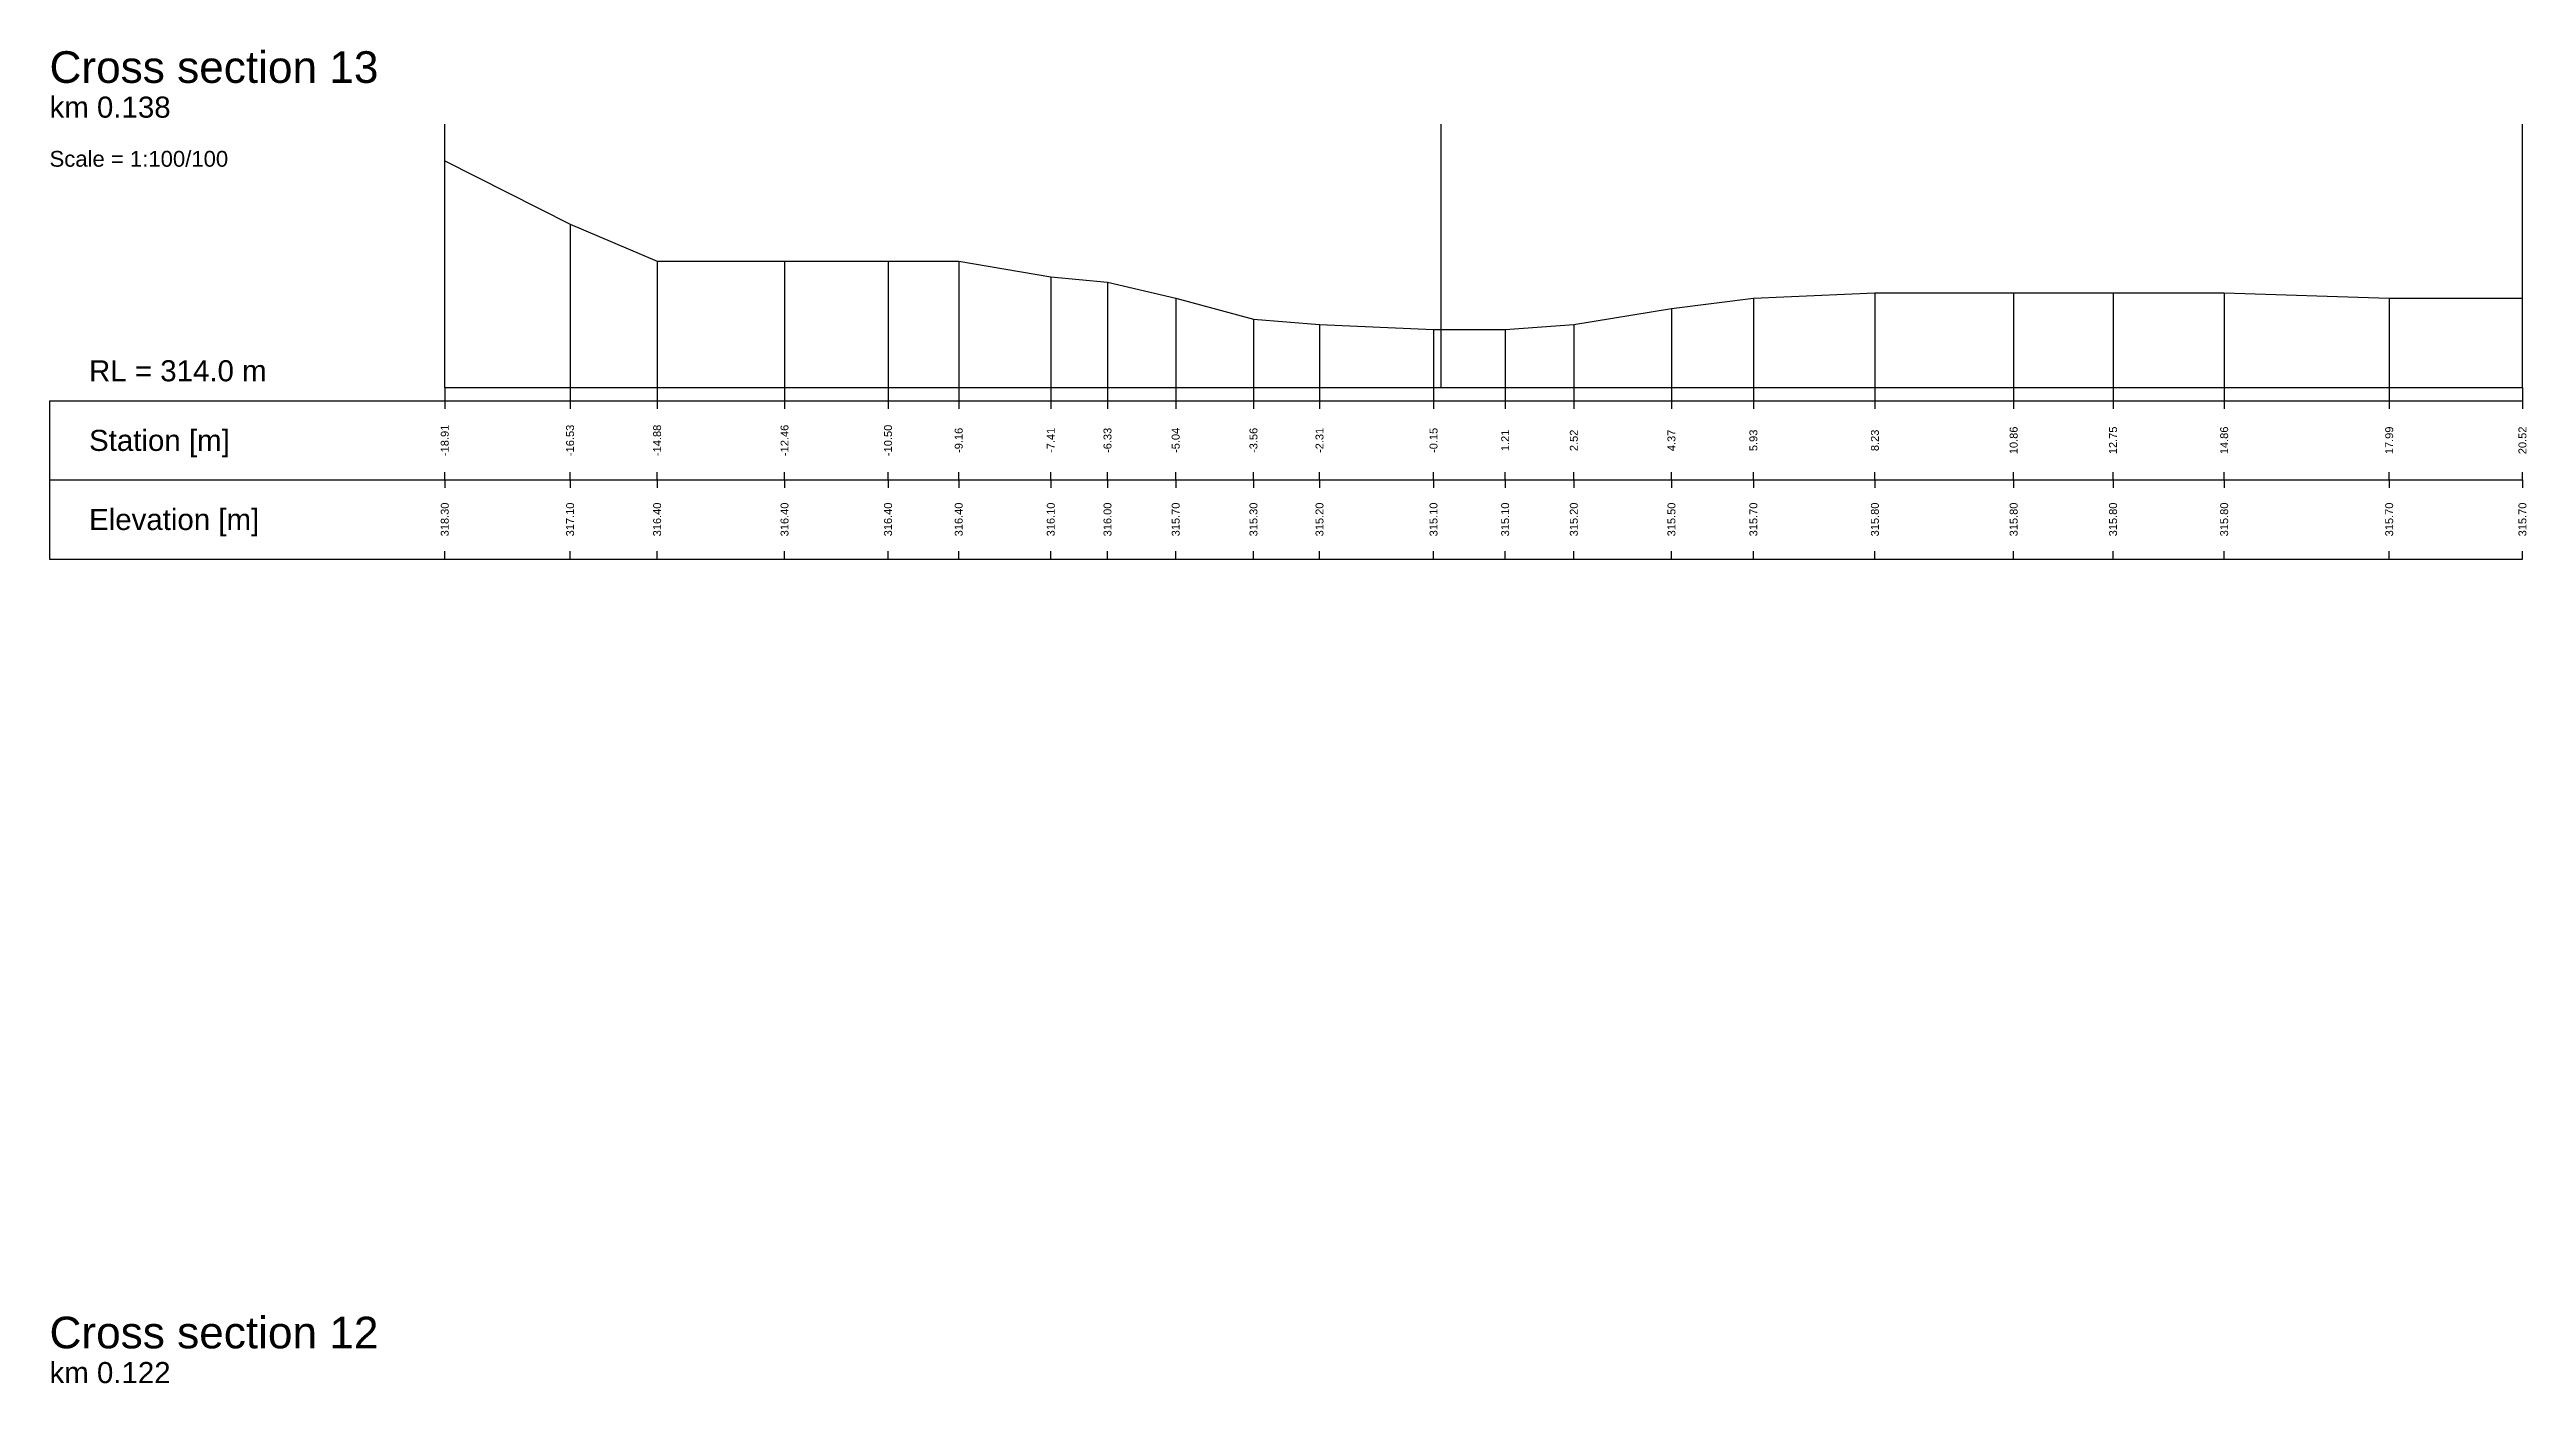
# Model space of a CAD drawing. Header units: millimetres. Extents: x -8 to 40, y -264 to 300.
# Drawn here: x -7.5 to 39.5, y 275.11 to 300.41 of the extents above; entities that cross this region are included whole.
import ezdxf
from ezdxf.enums import TextEntityAlignment as Align

# ---------------------------------------------------------------- set-up
doc = ezdxf.new("R2010")
doc.units = ezdxf.units.MM
doc.styles.get("Standard").update_dxf_attribs({"font": 'arial.ttf'})

msp = doc.modelspace()

# ---------------------------------------------------------------- linework, layer by layer
at = {"layer": 'axis', "color": 1}
msp.add_line((18.909, 294), (18.909, 299), dxfattribs=at)
at = {"layer": 'band'}
for p, q in [((0, 293.75), (0, 293.6)), ((2.378, 293.75), (2.378, 293.6)), ((4.03, 293.75), (4.03, 293.6)), ((6.448, 293.75), (6.448, 293.6)), ((8.412, 293.75), (8.412, 293.6)), ((9.753, 293.75), (9.753, 293.6)), ((11.5, 293.75), (11.5, 293.6)), ((12.577, 293.75), (12.577, 293.6)), ((13.871, 293.75), (13.871, 293.6)), ((15.347, 293.75), (15.347, 293.6)), ((16.6, 293.75), (16.6, 293.6)), ((18.764, 293.75), (18.764, 293.6)), ((20.123, 293.75), (20.123, 293.6)), ((21.426, 293.75), (21.426, 293.6)), ((23.279, 293.75), (23.279, 293.6)), ((24.834, 293.75), (24.834, 293.6)), ((27.14, 293.75), (27.14, 293.6)), ((29.773, 293.75), (29.773, 293.6)), ((31.659, 293.75), (31.659, 293.6)), ((33.768, 293.75), (33.768, 293.6)), ((36.9, 293.75), (36.9, 293.6)), ((39.428, 293.75), (39.428, 293.6)), ((0, 292.25), (0, 292.4)), ((2.378, 292.25), (2.378, 292.4)), ((4.03, 292.25), (4.03, 292.4)), ((6.448, 292.25), (6.448, 292.4)), ((8.412, 292.25), (8.412, 292.4)), ((9.753, 292.25), (9.753, 292.4)), ((11.5, 292.25), (11.5, 292.4)), ((12.577, 292.25), (12.577, 292.4)), ((13.871, 292.25), (13.871, 292.4)), ((15.347, 292.25), (15.347, 292.4)), ((16.6, 292.25), (16.6, 292.4)), ((18.764, 292.25), (18.764, 292.4)), ((20.123, 292.25), (20.123, 292.4)), ((21.426, 292.25), (21.426, 292.4)), ((23.279, 292.25), (23.279, 292.4)), ((24.834, 292.25), (24.834, 292.4)), ((27.14, 292.25), (27.14, 292.4)), ((29.773, 292.25), (29.773, 292.4)), ((31.659, 292.25), (31.659, 292.4)), ((33.768, 292.25), (33.768, 292.4)), ((36.9, 292.25), (36.9, 292.4)), ((39.428, 292.25), (39.428, 292.4)), ((0, 292.25), (0, 292.1)), ((2.378, 292.25), (2.378, 292.1)), ((4.03, 292.25), (4.03, 292.1)), ((6.448, 292.25), (6.448, 292.1)), ((8.412, 292.25), (8.412, 292.1)), ((9.753, 292.25), (9.753, 292.1)), ((11.5, 292.25), (11.5, 292.1)), ((12.577, 292.25), (12.577, 292.1)), ((13.871, 292.25), (13.871, 292.1)), ((15.347, 292.25), (15.347, 292.1)), ((16.6, 292.25), (16.6, 292.1)), ((18.764, 292.25), (18.764, 292.1)), ((20.123, 292.25), (20.123, 292.1)), ((21.426, 292.25), (21.426, 292.1)), ((23.279, 292.25), (23.279, 292.1)), ((24.834, 292.25), (24.834, 292.1)), ((27.14, 292.25), (27.14, 292.1)), ((29.773, 292.25), (29.773, 292.1)), ((31.659, 292.25), (31.659, 292.1)), ((33.768, 292.25), (33.768, 292.1)), ((36.9, 292.25), (36.9, 292.1)), ((39.428, 292.25), (39.428, 292.1)), ((0, 290.75), (0, 290.9)), ((2.378, 290.75), (2.378, 290.9)), ((4.03, 290.75), (4.03, 290.9)), ((6.448, 290.75), (6.448, 290.9)), ((8.412, 290.75), (8.412, 290.9)), ((9.753, 290.75), (9.753, 290.9)), ((11.5, 290.75), (11.5, 290.9)), ((12.577, 290.75), (12.577, 290.9)), ((13.871, 290.75), (13.871, 290.9)), ((15.347, 290.75), (15.347, 290.9)), ((16.6, 290.75), (16.6, 290.9)), ((18.764, 290.75), (18.764, 290.9)), ((20.123, 290.75), (20.123, 290.9)), ((21.426, 290.75), (21.426, 290.9)), ((23.279, 290.75), (23.279, 290.9)), ((24.834, 290.75), (24.834, 290.9)), ((27.14, 290.75), (27.14, 290.9)), ((29.773, 290.75), (29.773, 290.9)), ((31.659, 290.75), (31.659, 290.9)), ((33.768, 290.75), (33.768, 290.9)), ((36.9, 290.75), (36.9, 290.9)), ((39.428, 290.75), (39.428, 290.9))]:
    msp.add_line(p, q, dxfattribs=at)
at = {"layer": 'frame'}
for p, q in [((0, 294), (0, 299)), ((39.428, 294), (39.428, 299)), ((0, 294), (39.428, 294)), ((-7.5, 293.75), (39.428, 293.75)), ((-7.5, 293.75), (-7.5, 292.25)), ((-7.5, 292.25), (39.428, 292.25)), ((-7.5, 292.25), (-7.5, 290.75)), ((-7.5, 290.75), (39.428, 290.75))]:
    msp.add_line(p, q, dxfattribs=at)
at = {"layer": 'marker', "color": 253}
for p, q in [((2.378, 297.1), (2.378, 294)), ((4.03, 296.4), (4.03, 294)), ((6.448, 296.4), (6.448, 294)), ((8.412, 296.4), (8.412, 294)), ((9.753, 296.4), (9.753, 294)), ((11.5, 296.1), (11.5, 294)), ((12.577, 296), (12.577, 294)), ((13.871, 295.7), (13.871, 294)), ((24.834, 295.7), (24.834, 294)), ((27.14, 295.8), (27.14, 294)), ((29.773, 295.8), (29.773, 294)), ((31.659, 295.8), (31.659, 294)), ((33.768, 295.8), (33.768, 294)), ((36.9, 295.7), (36.9, 294)), ((15.347, 295.3), (15.347, 294)), ((16.6, 295.2), (16.6, 294)), ((21.426, 295.2), (21.426, 294)), ((23.279, 295.5), (23.279, 294)), ((18.764, 295.1), (18.764, 294)), ((20.123, 295.1), (20.123, 294)), ((0, 294), (0, 293.75)), ((2.378, 294), (2.378, 293.75)), ((4.03, 294), (4.03, 293.75)), ((6.448, 294), (6.448, 293.75)), ((8.412, 294), (8.412, 293.75)), ((9.753, 294), (9.753, 293.75)), ((11.5, 294), (11.5, 293.75)), ((12.577, 294), (12.577, 293.75)), ((13.871, 294), (13.871, 293.75)), ((15.347, 294), (15.347, 293.75)), ((16.6, 294), (16.6, 293.75)), ((18.764, 294), (18.764, 293.75)), ((20.123, 294), (20.123, 293.75)), ((21.426, 294), (21.426, 293.75)), ((23.279, 294), (23.279, 293.75)), ((24.834, 294), (24.834, 293.75)), ((27.14, 294), (27.14, 293.75)), ((29.773, 294), (29.773, 293.75)), ((31.659, 294), (31.659, 293.75)), ((33.768, 294), (33.768, 293.75)), ((36.9, 294), (36.9, 293.75)), ((39.428, 294), (39.428, 293.75))]:
    msp.add_line(p, q, dxfattribs=at)
at = {"layer": 'profile'}
msp.add_lwpolyline([(0, 298.3), (2.378, 297.1), (4.03, 296.4), (6.448, 296.4), (8.412, 296.4), (9.753, 296.4), (11.5, 296.1), (12.577, 296), (13.871, 295.7), (15.347, 295.3), (16.6, 295.2), (18.764, 295.1), (20.123, 295.1), (21.426, 295.2), (23.279, 295.5), (24.834, 295.7), (27.14, 295.8), (29.773, 295.8), (31.659, 295.8), (33.768, 295.8), (36.9, 295.7), (39.428, 295.7)], dxfattribs=at)

# ---------------------------------------------------------------- texts
for s, height, p in [('Cross section 13', 0.6, (-7.5, 299.6)), ('km 0.138', 0.4, (-7.5, 299)), ('Scale = 1:100/100', 0.3, (-7.5, 298.1)), ('RL = 314.0 m', 0.4, (-6.75, 294)), ('Cross section 12', 0.6, (-7.5, 275.6)), ('km 0.122', 0.4, (-7.5, 275))]:
    msp.add_text(s, height=height).set_placement(p, align=Align.BOTTOM_LEFT)
for s, p in [('Station [m]', (-6.75, 293)), ('Elevation [m]', (-6.75, 291.5))]:
    msp.add_text(s, height=0.4).set_placement(p, align=Align.MIDDLE_LEFT)
for s, p in [('-18.91', (0, 293)), ('-16.53', (2.378, 293)), ('-14.88', (4.03, 293)), ('-12.46', (6.448, 293)), ('-10.50', (8.412, 293)), ('-9.16', (9.753, 293)), ('-7.41', (11.5, 293)), ('-6.33', (12.577, 293)), ('-5.04', (13.871, 293)), ('-3.56', (15.347, 293)), ('-2.31', (16.6, 293)), ('-0.15', (18.764, 293)), ('1.21', (20.123, 293)), ('2.52', (21.426, 293)), ('4.37', (23.279, 293)), ('5.93', (24.834, 293)), ('8.23', (27.14, 293)), ('10.86', (29.773, 293)), ('12.75', (31.659, 293)), ('14.86', (33.768, 293)), ('17.99', (36.9, 293)), ('20.52', (39.428, 293)), ('318.30', (0, 291.5)), ('317.10', (2.378, 291.5)), ('316.40', (4.03, 291.5)), ('316.40', (6.448, 291.5)), ('316.40', (8.412, 291.5)), ('316.40', (9.753, 291.5)), ('316.10', (11.5, 291.5)), ('316.00', (12.577, 291.5)), ('315.70', (13.871, 291.5)), ('315.30', (15.347, 291.5)), ('315.20', (16.6, 291.5)), ('315.10', (18.764, 291.5)), ('315.10', (20.123, 291.5)), ('315.20', (21.426, 291.5)), ('315.50', (23.279, 291.5)), ('315.70', (24.834, 291.5)), ('315.80', (27.14, 291.5)), ('315.80', (29.773, 291.5)), ('315.80', (31.659, 291.5)), ('315.80', (33.768, 291.5)), ('315.70', (36.9, 291.5)), ('315.70', (39.428, 291.5))]:
    msp.add_text(s, height=0.15, rotation=90).set_placement(p, align=Align.MIDDLE)

doc.saveas('drawing.dxf')
